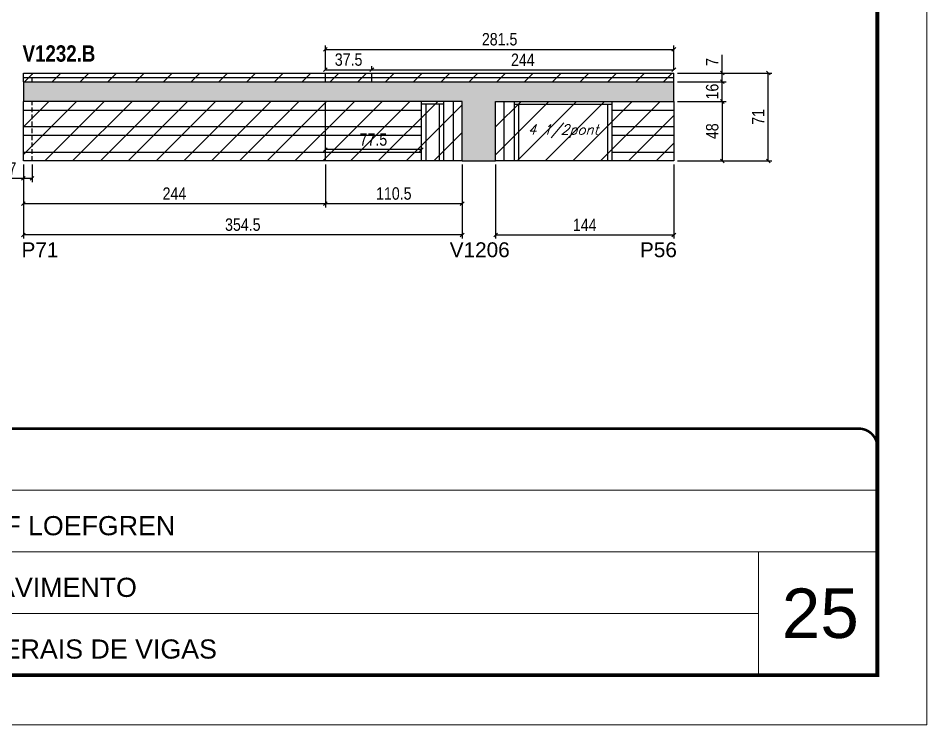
# Model space of a CAD drawing. Extents: x 3309 to 9563, y -2522 to 14608.
# Drawn here: x 4060 to 4794, y 6666 to 7237 of the extents above; entities that cross this region are included whole.
import ezdxf

# ---------------------------------------------------------------- set-up
doc = ezdxf.new("R2010")
doc.units = 0
for name, pattern in [('CONTINUO', [0]), ('DASHED', [0.75, 0.5, -0.25]), ('HIDDEN', [0.375, 0.25, -0.125])]:
    doc.linetypes.add(name, pattern=pattern)
for name, color, linetype in [('5', 5, 'Continuous'), ('COTA', 241, 'Continuous'), ('NOMENCLATURA', 7, 'Continuous'), ('Painéis', 200, 'Continuous'), ('SARR_2.2x7', 40, 'Continuous'), ('SARR_3.5x7', 81, 'Continuous'), ('texto', 7, 'Continuous')]:
    doc.layers.add(name, color=color, linetype=linetype)
for name, color, linetype, lineweight in [('CARIMBO', 255, 'Continuous', 9), ('Folhas', 255, 'Continuous', 9), ('Hachura', 251, 'Continuous', 9), ('SARRAFO DE PRESSAO', 251, 'DASHED', 9)]:
    doc.layers.add(name, color=color, linetype=linetype, lineweight=lineweight)
doc.styles.add('ARIAL', font='arial.ttf')
doc.styles.add('COTA TECNICA', font='techl___.ttf', dxfattribs={"height": 10})
doc.styles.add('Romans', font='romans.shx')
doc.styles.get("Standard").update_dxf_attribs({"font": 'arial.ttf'})
doc.styles.add('TECNICA', font='techb___.ttf', dxfattribs={"height": 10})
doc.dimstyles.new('PAINEL', dxfattribs={"dimtxt": 10, "dimasz": 3, "dimexe": 3, "dimexo": 3, "dimgap": 3, "dimtad": 1, "dimdec": 1, "dimzin": 12, "dimdsep": 46, "dimtxsty": 'COTA TECNICA', "dimblk1": 'OBLIQUE', "dimblk2": 'OBLIQUE', "dimsah": 1, "dimcen": 0.9, "dimclrd": 4, "dimclre": 4, "dimclrt": 240, "dimadec": 1, "dimazin": 3, "dimtfac": 1, "dimtdec": 1, "dimtmove": 0, "dimatfit": 3, "dimfxl": 1, "dimtolj": 1, "dimtzin": 12, "dimarcsym": 0})

# ---------------------------------------------------------------- blocks, each defined once
blk = doc.blocks.new('9999999999')
at = {"color": 30, "linetype": 'CONTINUO'}
for p, q in [((98564.56, 34379.64), (99583.98, 34379.64)), ((98564.56, 34329.83), (99487.98, 34329.83)), ((99583.98, 34329.83), (99487.98, 34329.83)), ((99487.98, 34329.83), (99487.98, 34230.21)), ((98564.56, 34280.02), (99487.98, 34280.02))]:
    blk.add_line(p, q, dxfattribs=at)
at = {"color": 30, "linetype": 'CONTINUO', "const_width": 2}
blk.add_lwpolyline([(99583.98, 34230.21), (99583.98, 34414.45, 0.414214), (99568.98, 34429.45), (98228.98, 34429.45, 0.414214), (98213.98, 34414.45), (98213.98, 34245.21, 0.414214), (98228.98, 34230.21), (99583.98, 34230.21)], format="xyb", dxfattribs=at)
at = {"layer": 'Folhas'}
blk.add_lwpolyline([(98138.98, 34190.21), (99623.98, 34190.21), (99623.98, 35240.21), (98138.98, 35240.21)], close=True, dxfattribs=at)
at = {"layer": 'Folhas', "color": 30, "const_width": 3}
blk.add_lwpolyline([(98213.98, 34230.21), (99583.98, 34230.21), (99583.98, 35200.21), (98213.98, 35200.21)], close=True, dxfattribs=at)
at = {"color": 7, "linetype": 'Continuous', "ltscale": 5, "style": 'ARIAL'}
for s, p in [('LEAF LOEFGREN', (98837.68, 34343.32)), ('4°PAVIMENTO', (98837.68, 34293.51)), ('LATERAIS DE VIGAS', (98837.68, 34243.7))]:
    blk.add_text(s, height=15.4829, dxfattribs=at).set_placement(p)
blk = doc.blocks.new('_Oblique')
at = {"color": 0, "linetype": 'ByBlock', "lineweight": -2}
blk.add_line((-0.5, -0.5), (0.5, 0.5), dxfattribs=at)
blk = doc.blocks.new('*D582')
at = {"layer": 'COTA', "color": 4, "linetype": 'ByBlock', "lineweight": -2, "transparency": 16777216}
for p, q in [((4064.46, 7118.86), (4064.46, 7059.12)), ((4418.96, 7118.86), (4418.96, 7059.12)), ((4418.96, 7062.12), (4064.46, 7062.12))]:
    blk.add_line(p, q, dxfattribs=at)
at = {"layer": 'Defpoints', "color": 0, "linetype": 'ByBlock', "transparency": 16777216}
for p in [(4064.46, 7121.86), (4418.96, 7121.86), (4064.46, 7062.12)]:
    blk.add_point(p, dxfattribs=at)
at = {"layer": 'COTA', "color": 4, "linetype": 'ByBlock', "lineweight": -2, "transparency": 16777216, "xscale": 3, "yscale": 3, "zscale": 3, "rotation": 180}
blk.add_blockref('_Oblique', (4064.46, 7062.12), dxfattribs=at)
at = {"layer": 'COTA', "color": 4, "linetype": 'ByBlock', "lineweight": -2, "transparency": 16777216, "xscale": 3, "yscale": 3, "zscale": 3}
blk.add_blockref('_Oblique', (4418.96, 7062.12), dxfattribs=at)
at = {"layer": 'COTA', "color": 240, "linetype": 'ByBlock', "transparency": 16777216, "insert": (4241.71, 7070.34), "char_height": 10, "attachment_point": 5, "style": 'COTA TECNICA'}
blk.add_mtext('\\A1;354.5', dxfattribs=at)
blk = doc.blocks.new('*D583')
at = {"layer": 'COTA', "color": 4, "lineweight": -2, "transparency": 16777216}
for p, q in [((4064.46, 7118.86), (4064.46, 7084.37)), ((4308.46, 7118.86), (4308.46, 7084.37)), ((4064.46, 7087.37), (4308.46, 7087.37))]:
    blk.add_line(p, q, dxfattribs=at)
at = {"layer": 'Defpoints', "color": 0, "transparency": 16777216}
for p in [(4064.46, 7121.86), (4308.46, 7121.86), (4308.46, 7087.37)]:
    blk.add_point(p, dxfattribs=at)
at = {"layer": 'COTA', "color": 4, "lineweight": -2, "transparency": 16777216, "xscale": 3, "yscale": 3, "zscale": 3, "rotation": 180}
blk.add_blockref('_Oblique', (4064.46, 7087.37), dxfattribs=at)
at = {"layer": 'COTA', "color": 4, "lineweight": -2, "transparency": 16777216, "xscale": 3, "yscale": 3, "zscale": 3}
blk.add_blockref('_Oblique', (4308.46, 7087.37), dxfattribs=at)
at = {"layer": 'COTA', "color": 240, "transparency": 16777216, "insert": (4186.46, 7095.45), "char_height": 10, "attachment_point": 5, "style": 'COTA TECNICA'}
blk.add_mtext('\\A1;244', dxfattribs=at)
blk = doc.blocks.new('*D584')
at = {"layer": 'COTA', "color": 4, "lineweight": -2, "transparency": 16777216}
for p, q in [((4308.46, 7118.86), (4308.46, 7084.37)), ((4418.96, 7118.86), (4418.96, 7084.37)), ((4308.46, 7087.37), (4418.96, 7087.37))]:
    blk.add_line(p, q, dxfattribs=at)
at = {"layer": 'Defpoints', "color": 0, "transparency": 16777216}
for p in [(4308.46, 7121.86), (4418.96, 7121.86), (4418.96, 7087.37)]:
    blk.add_point(p, dxfattribs=at)
at = {"layer": 'COTA', "color": 4, "lineweight": -2, "transparency": 16777216, "xscale": 3, "yscale": 3, "zscale": 3, "rotation": 180}
blk.add_blockref('_Oblique', (4308.46, 7087.37), dxfattribs=at)
at = {"layer": 'COTA', "color": 4, "lineweight": -2, "transparency": 16777216, "xscale": 3, "yscale": 3, "zscale": 3}
blk.add_blockref('_Oblique', (4418.96, 7087.37), dxfattribs=at)
at = {"layer": 'COTA', "color": 240, "transparency": 16777216, "insert": (4363.71, 7095.48), "char_height": 10, "attachment_point": 5, "style": 'COTA TECNICA'}
blk.add_mtext('\\A1;110.5', dxfattribs=at)
blk = doc.blocks.new('*D585')
at = {"layer": 'COTA', "color": 4, "lineweight": -2, "transparency": 16777216}
for p, q in [((4064.46, 7118.86), (4064.46, 7104.71)), ((4071.46, 7118.86), (4071.46, 7104.71)), ((4064.46, 7107.71), (4049.73, 7107.71)), ((4071.46, 7107.71), (4064.46, 7107.71))]:
    blk.add_line(p, q, dxfattribs=at)
at = {"layer": 'Defpoints', "color": 0, "transparency": 16777216}
for p in [(4064.46, 7121.86), (4071.46, 7121.86), (4064.46, 7107.71)]:
    blk.add_point(p, dxfattribs=at)
at = {"layer": 'COTA', "color": 4, "lineweight": -2, "transparency": 16777216, "xscale": 3, "yscale": 3, "zscale": 3, "rotation": 180}
blk.add_blockref('_Oblique', (4064.46, 7107.71), dxfattribs=at)
at = {"layer": 'COTA', "color": 4, "lineweight": -2, "transparency": 16777216, "xscale": 3, "yscale": 3, "zscale": 3}
blk.add_blockref('_Oblique', (4071.46, 7107.71), dxfattribs=at)
at = {"layer": 'COTA', "color": 240, "transparency": 16777216, "insert": (4055.6, 7115.79), "char_height": 10, "attachment_point": 5, "style": 'COTA TECNICA'}
blk.add_mtext('\\A1;7', dxfattribs=at)
blk = doc.blocks.new('*D586')
at = {"layer": 'COTA', "color": 4, "lineweight": -2, "transparency": 16777216}
for p, q in [((4308.46, 7131.86), (4308.46, 7133.99)), ((4385.96, 7130.99), (4308.46, 7130.99)), ((4385.96, 7131.86), (4385.96, 7133.99))]:
    blk.add_line(p, q, dxfattribs=at)
at = {"layer": 'Defpoints', "color": 0, "transparency": 16777216}
for p in [(4308.46, 7130.99), (4308.46, 7128.86), (4385.96, 7128.86)]:
    blk.add_point(p, dxfattribs=at)
at = {"layer": 'COTA', "color": 4, "lineweight": -2, "transparency": 16777216, "xscale": 3, "yscale": 3, "zscale": 3, "rotation": 180}
blk.add_blockref('_Oblique', (4308.46, 7130.99), dxfattribs=at)
at = {"layer": 'COTA', "color": 4, "lineweight": -2, "transparency": 16777216, "xscale": 3, "yscale": 3, "zscale": 3}
blk.add_blockref('_Oblique', (4385.96, 7130.99), dxfattribs=at)
at = {"layer": 'COTA', "color": 240, "transparency": 16777216, "insert": (4347.21, 7139.1), "char_height": 10, "attachment_point": 5, "style": 'COTA TECNICA'}
blk.add_mtext('\\A1;77.5', dxfattribs=at)
blk = doc.blocks.new('*D587')
at = {"layer": 'COTA', "color": 4, "lineweight": -2, "transparency": 16777216}
for p, q in [((4445.96, 7118.86), (4445.96, 7059.12)), ((4589.96, 7118.86), (4589.96, 7059.12)), ((4445.96, 7062.12), (4589.96, 7062.12))]:
    blk.add_line(p, q, dxfattribs=at)
at = {"layer": 'Defpoints', "color": 0, "transparency": 16777216}
for p in [(4445.96, 7121.86), (4589.96, 7121.86), (4589.96, 7062.12)]:
    blk.add_point(p, dxfattribs=at)
at = {"layer": 'COTA', "color": 4, "lineweight": -2, "transparency": 16777216, "xscale": 3, "yscale": 3, "zscale": 3, "rotation": 180}
blk.add_blockref('_Oblique', (4445.96, 7062.12), dxfattribs=at)
at = {"layer": 'COTA', "color": 4, "lineweight": -2, "transparency": 16777216, "xscale": 3, "yscale": 3, "zscale": 3}
blk.add_blockref('_Oblique', (4589.96, 7062.12), dxfattribs=at)
at = {"layer": 'COTA', "color": 240, "transparency": 16777216, "insert": (4517.96, 7070.19), "char_height": 10, "attachment_point": 5, "style": 'COTA TECNICA'}
blk.add_mtext('\\A1;144', dxfattribs=at)
blk = doc.blocks.new('*D588')
at = {"layer": 'COTA', "color": 4, "lineweight": -2, "transparency": 16777216}
for p, q in [((4592.96, 7169.86), (4632.13, 7169.86)), ((4629.13, 7169.86), (4629.13, 7121.86)), ((4592.96, 7121.86), (4632.13, 7121.86))]:
    blk.add_line(p, q, dxfattribs=at)
at = {"layer": 'Defpoints', "color": 0, "transparency": 16777216}
for p in [(4589.96, 7169.86), (4589.96, 7121.86), (4629.13, 7121.86)]:
    blk.add_point(p, dxfattribs=at)
at = {"layer": 'COTA', "color": 4, "lineweight": -2, "transparency": 16777216, "xscale": 3, "yscale": 3, "zscale": 3}
for p, rotation in [((4629.13, 7169.86), 90), ((4629.13, 7121.86), 270)]:
    blk.add_blockref('_Oblique', p, dxfattribs=dict(at, rotation=rotation))
at = {"layer": 'COTA', "color": 240, "transparency": 16777216, "insert": (4621.03, 7145.86), "char_height": 10, "attachment_point": 5, "rotation": 90, "style": 'COTA TECNICA'}
blk.add_mtext('\\A1;48', dxfattribs=at)
blk = doc.blocks.new('*D589')
at = {"layer": 'COTA', "color": 4, "lineweight": -2, "transparency": 16777216}
for p, q in [((4592.96, 7185.86), (4632.13, 7185.86)), ((4629.13, 7169.86), (4629.13, 7185.86)), ((4592.96, 7169.86), (4632.13, 7169.86))]:
    blk.add_line(p, q, dxfattribs=at)
at = {"layer": 'Defpoints', "color": 0, "transparency": 16777216}
for p in [(4589.96, 7185.86), (4629.13, 7185.86), (4589.96, 7169.86)]:
    blk.add_point(p, dxfattribs=at)
at = {"layer": 'COTA', "color": 4, "lineweight": -2, "transparency": 16777216, "xscale": 3, "yscale": 3, "zscale": 3}
for p, rotation in [((4629.13, 7185.86), 90), ((4629.13, 7169.86), 270)]:
    blk.add_blockref('_Oblique', p, dxfattribs=dict(at, rotation=rotation))
at = {"layer": 'COTA', "color": 240, "transparency": 16777216, "insert": (4621.02, 7177.86), "char_height": 10, "attachment_point": 5, "rotation": 90, "style": 'COTA TECNICA'}
blk.add_mtext('\\A1;16', dxfattribs=at)
blk = doc.blocks.new('*D574')
at = {"layer": 'COTA', "color": 4, "lineweight": -2, "transparency": 16777216}
for p, q in [((4629.13, 7192.86), (4629.13, 7207.59)), ((4592.96, 7192.86), (4632.13, 7192.86)), ((4629.13, 7185.86), (4629.13, 7192.86)), ((4592.96, 7185.86), (4632.13, 7185.86))]:
    blk.add_line(p, q, dxfattribs=at)
at = {"layer": 'Defpoints', "color": 0, "transparency": 16777216}
for p in [(4589.96, 7192.86), (4629.13, 7192.86), (4589.96, 7185.86)]:
    blk.add_point(p, dxfattribs=at)
at = {"layer": 'COTA', "color": 4, "lineweight": -2, "transparency": 16777216, "xscale": 3, "yscale": 3, "zscale": 3}
for p, rotation in [((4629.13, 7192.86), 90), ((4629.13, 7185.86), 270)]:
    blk.add_blockref('_Oblique', p, dxfattribs=dict(at, rotation=rotation))
at = {"layer": 'COTA', "color": 240, "transparency": 16777216, "insert": (4621.05, 7201.73), "char_height": 10, "attachment_point": 5, "rotation": 90, "style": 'COTA TECNICA'}
blk.add_mtext('\\A1;7', dxfattribs=at)
blk = doc.blocks.new('*D590')
at = {"layer": 'COTA', "color": 4, "lineweight": -2, "transparency": 16777216}
for p, q in [((4592.96, 7192.86), (4669.27, 7192.86)), ((4666.27, 7121.86), (4666.27, 7192.86)), ((4592.96, 7121.86), (4669.27, 7121.86))]:
    blk.add_line(p, q, dxfattribs=at)
at = {"layer": 'Defpoints', "color": 0, "transparency": 16777216}
for p in [(4589.96, 7192.86), (4666.27, 7192.86), (4589.96, 7121.86)]:
    blk.add_point(p, dxfattribs=at)
at = {"layer": 'COTA', "color": 4, "lineweight": -2, "transparency": 16777216, "xscale": 3, "yscale": 3, "zscale": 3}
for p, rotation in [((4666.27, 7192.86), 90), ((4666.27, 7121.86), 270)]:
    blk.add_blockref('_Oblique', p, dxfattribs=dict(at, rotation=rotation))
at = {"layer": 'COTA', "color": 240, "transparency": 16777216, "insert": (4658.2, 7157.36), "char_height": 10, "attachment_point": 5, "rotation": 90, "style": 'COTA TECNICA'}
blk.add_mtext('\\A1;71', dxfattribs=at)
blk = doc.blocks.new('*D591')
at = {"layer": 'COTA', "color": 4, "lineweight": -2, "transparency": 16777216}
for p, q in [((4308.46, 7195.86), (4308.46, 7214.96)), ((4308.46, 7211.96), (4589.96, 7211.96)), ((4589.96, 7195.86), (4589.96, 7214.96))]:
    blk.add_line(p, q, dxfattribs=at)
at = {"layer": 'Defpoints', "color": 0, "transparency": 16777216}
for p in [(4589.96, 7211.96), (4308.46, 7192.86), (4589.96, 7192.86)]:
    blk.add_point(p, dxfattribs=at)
at = {"layer": 'COTA', "color": 4, "lineweight": -2, "transparency": 16777216, "xscale": 3, "yscale": 3, "zscale": 3, "rotation": 180}
blk.add_blockref('_Oblique', (4308.46, 7211.96), dxfattribs=at)
at = {"layer": 'COTA', "color": 4, "lineweight": -2, "transparency": 16777216, "xscale": 3, "yscale": 3, "zscale": 3}
blk.add_blockref('_Oblique', (4589.96, 7211.96), dxfattribs=at)
at = {"layer": 'COTA', "color": 240, "transparency": 16777216, "insert": (4449.21, 7220.09), "char_height": 10, "attachment_point": 5, "style": 'COTA TECNICA'}
blk.add_mtext('\\A1;281.5', dxfattribs=at)
blk = doc.blocks.new('*D592')
at = {"layer": 'COTA', "color": 4, "lineweight": -2, "transparency": 16777216}
for p, q in [((4308.46, 7195.86), (4308.46, 7198.46)), ((4308.46, 7195.46), (4345.96, 7195.46)), ((4345.96, 7195.86), (4345.96, 7198.46))]:
    blk.add_line(p, q, dxfattribs=at)
at = {"layer": 'Defpoints', "color": 0, "transparency": 16777216}
for p in [(4345.96, 7195.46), (4308.46, 7192.86), (4345.96, 7192.86)]:
    blk.add_point(p, dxfattribs=at)
at = {"layer": 'COTA', "color": 4, "lineweight": -2, "transparency": 16777216, "xscale": 3, "yscale": 3, "zscale": 3, "rotation": 180}
blk.add_blockref('_Oblique', (4308.46, 7195.46), dxfattribs=at)
at = {"layer": 'COTA', "color": 4, "lineweight": -2, "transparency": 16777216, "xscale": 3, "yscale": 3, "zscale": 3}
blk.add_blockref('_Oblique', (4345.96, 7195.46), dxfattribs=at)
at = {"layer": 'COTA', "color": 240, "transparency": 16777216, "insert": (4327.21, 7203.68), "char_height": 10, "attachment_point": 5, "style": 'COTA TECNICA'}
blk.add_mtext('\\A1;37.5', dxfattribs=at)
blk = doc.blocks.new('*D593')
at = {"layer": 'COTA', "color": 4, "lineweight": -2, "transparency": 16777216}
for p, q in [((4345.96, 7195.86), (4345.96, 7198.46)), ((4345.96, 7195.46), (4589.96, 7195.46)), ((4589.96, 7195.86), (4589.96, 7198.46))]:
    blk.add_line(p, q, dxfattribs=at)
at = {"layer": 'Defpoints', "color": 0, "transparency": 16777216}
for p in [(4589.96, 7195.46), (4345.96, 7192.86), (4589.96, 7192.86)]:
    blk.add_point(p, dxfattribs=at)
at = {"layer": 'COTA', "color": 4, "lineweight": -2, "transparency": 16777216, "xscale": 3, "yscale": 3, "zscale": 3, "rotation": 180}
blk.add_blockref('_Oblique', (4345.96, 7195.46), dxfattribs=at)
at = {"layer": 'COTA', "color": 4, "lineweight": -2, "transparency": 16777216, "xscale": 3, "yscale": 3, "zscale": 3}
blk.add_blockref('_Oblique', (4589.96, 7195.46), dxfattribs=at)
at = {"layer": 'COTA', "color": 240, "transparency": 16777216, "insert": (4467.96, 7203.53), "char_height": 10, "attachment_point": 5, "style": 'COTA TECNICA'}
blk.add_mtext('\\A1;244', dxfattribs=at)

msp = doc.modelspace()

# ---------------------------------------------------------------- hatches: boundary and pattern name
at = {"layer": 'COTA'}
h = msp.add_hatch(dxfattribs=at)
h.set_pattern_fill('AR-CONC', color=256, scale=0.03)
h.set_pattern_definition([(50, (-1381.602, -1035.5926), (5.46554, -0.4781726), [0.5715, -6.2865]), (355, (-1381.602, -1035.5926), (-1.0573026, 5.7317054), [0.4572, -5.0292175]), (100.451445, (-1381.1463, -1035.6325), (4.4082374, 5.2535326), [0.4857003, -5.3427073]), (46.1842, (-1381.602, -1034.0686), (8.1323712, -1.26127), [0.85725, -9.42975]), (96.63556, (-1380.924, -1034.174), (7.122124, 7.422784), [0.728551, -8.014068]), (351.18415, (-1381.602, -1034.069), (7.122124, 7.422784), [0.685799, -7.543792]), (21, (-1380.84, -1034.4496), (4.5484317, -3.067956), [0.5715, -6.2865]), (326, (-1380.84, -1034.4496), (1.854061, 5.525639), [0.4572, -5.0292]), (71.451445, (-1380.461, -1034.7053), (6.4024926, 2.457683), [0.4857003, -5.342698]), (37.5, (-1381.6018, -1035.5926), (0.0926581, 2.53665117), [0, -4.96824, 0, -5.1054, 0, -5.04825]), (7.5, (-1381.6018, -1035.5926), (2.0045899, 3.00541724), [0, -2.91084, 0, -4.85394, 0, -1.92405]), (327.5, (-1383.301, -1035.5926), (4.06771786, -0.1718623), [0, -1.905, 0, -5.9436, 0, -7.8867]), (317.5, (-1384.063, -1035.5926), (4.4438754, 0.7627947), [0, -2.4765, 0, -3.94716, 0, -5.6007])])
h.paths.add_polyline_path([(4418.96, 7121.86), (4445.96, 7121.86), (4445.96, 7169.86), (4589.96, 7169.86), (4589.96, 7185.86), (4064.46, 7185.86), (4064.46, 7169.86), (4418.96, 7169.86)])
at = {"layer": 'Hachura', "linetype": 'ByBlock'}
h = msp.add_hatch(dxfattribs=at)
h.set_pattern_fill('ANSI31', color=256, scale=5)
h.set_pattern_definition([(45, (216.898, -277.067), (-11.22532, 11.22532), [])])
h.paths.add_polyline_path([(4064.46, 7192.86), (4064.46, 7185.86), (4308.46, 7185.86), (4308.46, 7192.86)])
h.paths.add_polyline_path([(4345.96, 7185.86), (4345.96, 7192.86), (4308.46, 7192.86), (4308.46, 7185.86)])
h.paths.add_polyline_path([(4345.96, 7192.86), (4345.96, 7185.86), (4589.96, 7185.86), (4589.96, 7192.86)])
h = msp.add_hatch(dxfattribs=at)
h.set_pattern_fill('ANSI31', color=256, scale=5)
h.set_pattern_definition([(45, (-1381.602, -1035.593), (-11.22532, 11.22532), [])])
h.paths.add_polyline_path([(4308.46, 7169.86), (4064.46, 7169.86), (4064.46, 7121.86), (4308.46, 7121.86)])
h.paths.add_polyline_path([(4418.96, 7169.86), (4308.46, 7169.86), (4308.46, 7121.86), (4418.96, 7121.86)])
h.paths.add_polyline_path([(4589.96, 7169.86), (4445.96, 7169.86), (4445.96, 7121.86), (4589.96, 7121.86)])

# ---------------------------------------------------------------- linework, layer by layer
at = {"layer": 'COTA'}
for p, q in [((4064.46, 7185.86), (4064.46, 7169.86)), ((4589.96, 7169.86), (4589.96, 7185.86)), ((4418.96, 7121.86), (4445.96, 7121.86))]:
    msp.add_line(p, q, dxfattribs=at)
at = {"layer": 'Painéis', "linetype": 'ByBlock'}
for p, q in [((4064.46, 7192.86), (4589.96, 7192.86)), ((4064.46, 7185.86), (4064.46, 7192.86)), ((4308.46, 7185.86), (4308.46, 7192.86)), ((4345.96, 7185.86), (4345.96, 7192.86)), ((4589.96, 7185.86), (4589.96, 7192.86)), ((4064.46, 7185.86), (4589.96, 7185.86)), ((4418.96, 7169.86), (4064.46, 7169.86)), ((4064.46, 7121.86), (4064.46, 7169.86)), ((4308.46, 7121.86), (4308.46, 7169.86)), ((4418.96, 7121.86), (4418.96, 7169.86)), ((4445.96, 7121.86), (4445.96, 7169.86)), ((4445.96, 7169.86), (4589.96, 7169.86)), ((4589.96, 7169.86), (4589.96, 7121.86)), ((4418.96, 7121.86), (4064.46, 7121.86)), ((4589.96, 7121.86), (4445.96, 7121.86))]:
    msp.add_line(p, q, dxfattribs=at)
at = {"layer": 'SARR_2.2x7', "linetype": 'Continuous'}
for p, q in [((4064.46, 7189.36), (4308.46, 7189.36)), ((4308.46, 7189.36), (4589.96, 7189.36)), ((4403.96, 7167.66), (4385.96, 7167.66)), ((4411.96, 7121.86), (4411.96, 7169.86)), ((4452.96, 7121.86), (4452.96, 7169.86)), ((4460.96, 7167.66), (4539.96, 7167.66)), ((4064.46, 7162.86), (4308.46, 7162.86)), ((4308.46, 7162.86), (4385.96, 7162.86)), ((4539.96, 7162.86), (4589.96, 7162.86)), ((4064.46, 7149.74), (4308.46, 7149.74)), ((4308.46, 7149.74), (4385.96, 7149.74)), ((4539.96, 7149.74), (4589.96, 7149.74)), ((4064.46, 7142.74), (4308.46, 7142.74)), ((4308.46, 7142.74), (4385.96, 7142.74)), ((4539.96, 7142.74), (4589.96, 7142.74)), ((4064.46, 7128.86), (4308.46, 7128.86)), ((4308.46, 7128.86), (4385.96, 7128.86)), ((4539.96, 7128.86), (4589.96, 7128.86))]:
    msp.add_line(p, q, dxfattribs=at)
at = {"layer": 'SARR_2.2x7', "linetype": 'HIDDEN', "ltscale": 15}
for p, q in [((4071.46, 7185.86), (4071.46, 7192.86)), ((4071.46, 7121.86), (4071.46, 7169.86))]:
    msp.add_line(p, q, dxfattribs=at)
at = {"layer": 'SARR_3.5x7'}
for p, q in [((4385.96, 7121.86), (4385.96, 7169.86)), ((4389.46, 7167.66), (4389.46, 7121.86)), ((4400.46, 7167.66), (4400.46, 7121.86)), ((4403.96, 7169.86), (4403.96, 7121.86)), ((4460.96, 7169.86), (4460.96, 7121.86)), ((4464.46, 7167.66), (4464.46, 7121.86)), ((4536.46, 7167.66), (4536.46, 7121.86)), ((4539.96, 7169.86), (4539.96, 7121.86))]:
    msp.add_line(p, q, dxfattribs=at)

# ---------------------------------------------------------------- block references
at = {"layer": 'SARRAFO DE PRESSAO', "color": 6, "linetype": 'ByBlock'}
msp.add_blockref('9999999999', (-94829.61, -27523.8), dxfattribs=at)

# ---------------------------------------------------------------- texts
at = {"layer": '5', "linetype": 'Continuous'}
for s, p in [('P71', (4062.91, 7044.11)), ('V1206', (4408.89, 7044.11)), ('P56', (4562.62, 7044.11))]:
    msp.add_text(s, height=12, rotation=359.99996, dxfattribs=at).set_placement(p)
at = {"layer": 'CARIMBO', "style": 'ARIAL'}
msp.add_text('25', height=40, dxfattribs=at).set_placement((4677.23, 6736.55))
at = {"layer": 'NOMENCLATURA', "style": 'TECNICA'}
msp.add_text('V1232.B', height=13.2, dxfattribs=at).set_placement((4063.74, 7202.05))
at = {"layer": 'texto', "color": 2, "insert": (4500.46, 7145.86), "char_height": 8, "attachment_point": 5, "style": 'Romans'}
msp.add_mtext('{\\Q19;\\C256;4 1/2pont}', dxfattribs=at)

# ---------------------------------------------------------------- dimensions: what is measured, and where the dimension line sits
at = {"layer": 'COTA'}
for base, p1, p2, picture, middle in [((4589.96, 7211.96), (4308.46, 7192.86), (4589.96, 7192.86), '*D591', (4449.21, 7220.09)), ((4345.96, 7195.46), (4308.46, 7192.86), (4345.96, 7192.86), '*D592', (4327.21, 7203.68)), ((4308.46, 7130.99), (4385.96, 7128.86), (4308.46, 7128.86), '*D586', (4347.21, 7139.1)), ((4064.46, 7107.71), (4071.46, 7121.86), (4064.46, 7121.86), '*D585', (4055.6, 7115.79)), ((4308.46, 7087.37), (4064.46, 7121.86), (4308.46, 7121.86), '*D583', (4186.46, 7095.45)), ((4589.96, 7062.12), (4445.96, 7121.86), (4589.96, 7121.86), '*D587', (4517.96, 7070.19))]:
    dim = msp.add_linear_dim(base=base, p1=p1, p2=p2, dimstyle='PAINEL', dxfattribs=at)
    dim.commit()
    dim.dimension.update_dxf_attribs({"geometry": picture, "text_midpoint": middle})
for base, p1, p2, picture, middle in [((4589.96, 7195.46), (4345.96, 7192.86), (4589.96, 7192.86), '*D593', (4467.96, 7203.53)), ((4418.96, 7087.37), (4308.46, 7121.86), (4418.96, 7121.86), '*D584', (4363.71, 7095.48))]:
    dim = msp.add_linear_dim(base=base, p1=p1, p2=p2, dimstyle='PAINEL', override={"dimtmove": 1}, dxfattribs=at)
    dim.commit()
    dim.dimension.update_dxf_attribs({"geometry": picture, "text_midpoint": middle})
for base, p1, p2, picture, middle in [((4629.13, 7192.86), (4589.96, 7185.86), (4589.96, 7192.86), '*D574', (4621.05, 7201.73)), ((4666.27, 7192.86), (4589.96, 7121.86), (4589.96, 7192.86), '*D590', (4658.2, 7157.36)), ((4629.13, 7121.86), (4589.96, 7169.86), (4589.96, 7121.86), '*D588', (4621.03, 7145.86))]:
    dim = msp.add_linear_dim(base=base, p1=p1, p2=p2, angle=90, dimstyle='PAINEL', dxfattribs=at)
    dim.commit()
    dim.dimension.update_dxf_attribs({"geometry": picture, "text_midpoint": middle})
dim = msp.add_linear_dim(base=(4629.13, 7185.86), p1=(4589.96, 7169.86), p2=(4589.96, 7185.86), angle=90, dimstyle='PAINEL', dxfattribs=at)
dim.commit()
dim.dimension.update_dxf_attribs({"geometry": '*D589', "text_midpoint": (4629.13, 7177.86), "dimtype": 160})
at = {"layer": 'COTA', "linetype": 'ByBlock'}
dim = msp.add_linear_dim(base=(4064.46, 7062.12), p1=(4418.96, 7121.86), p2=(4064.46, 7121.86), angle=180, dimstyle='PAINEL', dxfattribs=at)
dim.commit()
dim.dimension.update_dxf_attribs({"geometry": '*D582', "text_midpoint": (4241.71, 7070.34)})

doc.saveas('drawing.dxf')
